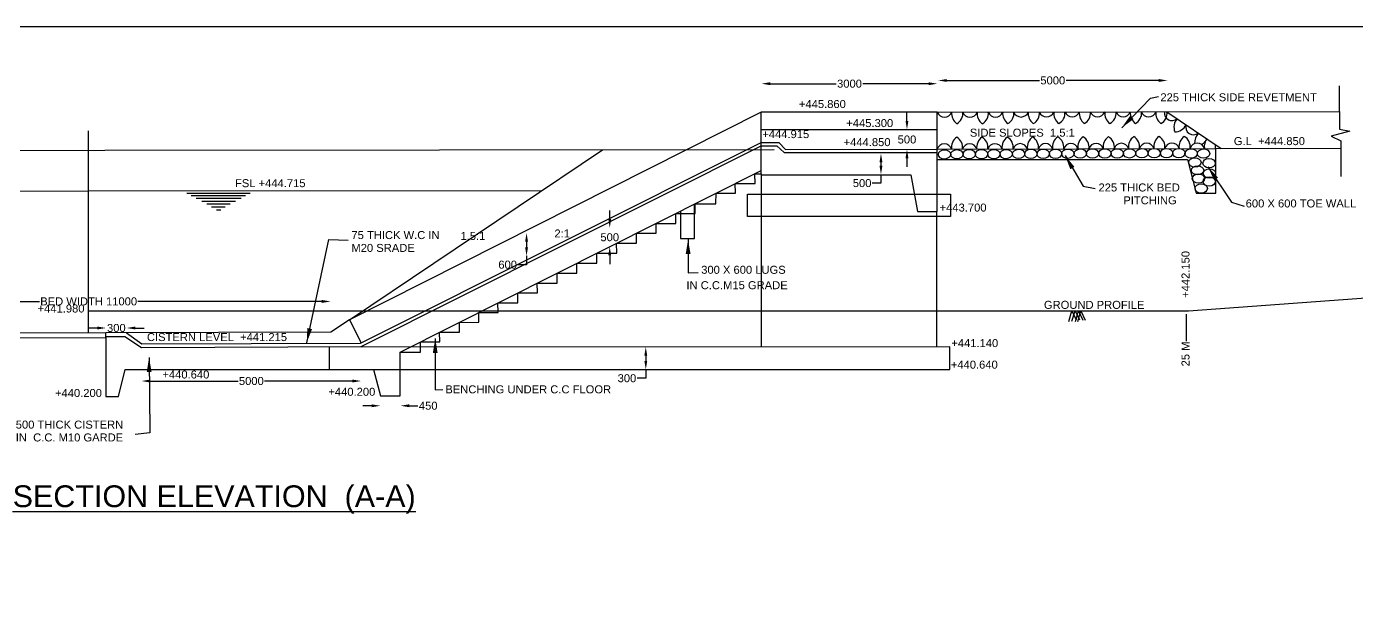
# Model space of a CAD drawing. Header units: inches. Extents: x 610 to 857, y 19 to 178.
# Drawn here: x 656.8 to 748.2, y 138.7 to 177.9 of the extents above; entities that cross this region are included whole.
import ezdxf

# ---------------------------------------------------------------- set-up
doc = ezdxf.new("R2010")
doc.units = ezdxf.units.IN
doc.header["$MEASUREMENT"] = 0
doc.styles.get("Standard").update_dxf_attribs({"font": 'arial.ttf', "height": 0.55})
doc.dimstyles.get("Standard").update_dxf_attribs({"dimtxt": 0.55, "dimasz": 0.6, "dimexe": 0.18, "dimexo": 0.0625, "dimgap": 0.09, "dimtad": 0, "dimtih": 1, "dimtoh": 1, "dimdec": 4, "dimzin": 0, "dimdsep": 46, "dimtxsty": 'Standard', "dimcen": 0.09, "dimse1": 1, "dimse2": 1, "dimadec": 0, "dimazin": 0, "dimtfac": 1, "dimtdec": 4, "dimtofl": 0, "dimtmove": 0, "dimatfit": 3, "dimfxl": 1, "dimtolj": 1, "dimtzin": 0, "dimarcsym": 0})

# ---------------------------------------------------------------- blocks, each defined once
blk = doc.blocks.new('*D1')
at = {"color": 0, "lineweight": -2}
for p, q in [((645.012, 158.954), (657.667, 158.954)), ((677.07, 158.954), (664.415, 158.954))]:
    blk.add_line(p, q, dxfattribs=at)
at = {"color": 0}
for points in [[(645.012, 159.054), (645.012, 158.854), (644.412, 158.954)], [(677.07, 159.054), (677.07, 158.854), (677.67, 158.954)]]:
    blk.add_solid(points, dxfattribs=at)
at = {"layer": 'Defpoints', "color": 0}
for p in [(677.67, 158.954), (644.412, 156.718), (677.67, 156.828)]:
    blk.add_point(p, dxfattribs=at)
at = {"color": 0, "insert": (661.041, 158.954), "char_height": 0.55, "attachment_point": 5}
blk.add_mtext('\\A1;BED WIDTH 11000', dxfattribs=at)
blk = doc.blocks.new('*D2')
at = {"color": 0, "lineweight": -2}
for p, q in [((665.272, 153.477), (671.314, 153.477)), ((679.176, 153.477), (673.134, 153.477))]:
    blk.add_line(p, q, dxfattribs=at)
at = {"color": 0}
for points in [[(665.272, 153.577), (665.272, 153.377), (664.672, 153.477)], [(679.176, 153.577), (679.176, 153.377), (679.776, 153.477)]]:
    blk.add_solid(points, dxfattribs=at)
at = {"layer": 'Defpoints', "color": 0}
for p in [(664.672, 155.805), (679.776, 155.819), (679.776, 153.477)]:
    blk.add_point(p, dxfattribs=at)
at = {"color": 0, "insert": (672.224, 153.477), "char_height": 0.55, "attachment_point": 5}
blk.add_mtext('\\A1;5000', dxfattribs=at)
blk = doc.blocks.new('*D3')
at = {"color": 0, "lineweight": -2}
for p, q in [((661.636, 157.126), (661.036, 157.126)), ((664.25, 157.126), (664.85, 157.126))]:
    blk.add_line(p, q, dxfattribs=at)
at = {"color": 0}
for points in [[(661.636, 157.226), (661.636, 157.026), (662.236, 157.126)], [(664.25, 157.226), (664.25, 157.026), (663.65, 157.126)]]:
    blk.add_solid(points, dxfattribs=at)
at = {"layer": 'Defpoints', "color": 0}
for p in [(662.236, 156.799), (663.65, 157.126), (663.65, 156.792)]:
    blk.add_point(p, dxfattribs=at)
at = {"color": 0, "insert": (662.943, 157.126), "char_height": 0.55, "attachment_point": 5}
blk.add_mtext('\\A1;300', dxfattribs=at)
blk = doc.blocks.new('*D4')
at = {"color": 0, "lineweight": -2}
for p, q in [((680.499, 151.776), (679.899, 151.776)), ((683.076, 151.776), (683.676, 151.776))]:
    blk.add_line(p, q, dxfattribs=at)
at = {"color": 0}
for points in [[(680.499, 151.876), (680.499, 151.676), (681.099, 151.776)], [(683.076, 151.876), (683.076, 151.676), (682.476, 151.776)]]:
    blk.add_solid(points, dxfattribs=at)
at = {"layer": 'Defpoints', "color": 0}
for p in [(681.099, 152.46), (682.476, 152.468), (682.476, 151.776)]:
    blk.add_point(p, dxfattribs=at)
at = {"color": 0, "insert": (684.384, 151.776), "char_height": 0.55, "attachment_point": 5}
blk.add_mtext('\\A1;450', dxfattribs=at)
blk = doc.blocks.new('*D6')
at = {"color": 0, "lineweight": -2}
for p, q in [((691.143, 163.065), (691.143, 162.681)), ((691.143, 162.081), (691.143, 161.481)), ((691.143, 161.481), (690.543, 161.481))]:
    blk.add_line(p, q, dxfattribs=at)
at = {"color": 0}
for points in [[(691.043, 163.065), (691.243, 163.065), (691.143, 163.665)], [(691.043, 162.681), (691.243, 162.681), (691.143, 162.081)]]:
    blk.add_solid(points, dxfattribs=at)
at = {"layer": 'Defpoints', "color": 0}
for p in [(690.823, 163.665), (691.143, 162.081), (691.594, 162.081)]:
    blk.add_point(p, dxfattribs=at)
at = {"color": 0, "insert": (689.844, 161.481), "char_height": 0.55, "attachment_point": 5}
blk.add_mtext('\\A1;600', dxfattribs=at)
blk = doc.blocks.new('*D7')
at = {"color": 0, "lineweight": -2}
for p, q in [((696.862, 164.619), (696.862, 165.219)), ((696.862, 162.117), (696.862, 161.517))]:
    blk.add_line(p, q, dxfattribs=at)
at = {"color": 0}
for points in [[(696.762, 164.619), (696.962, 164.619), (696.862, 164.019)], [(696.762, 162.117), (696.962, 162.117), (696.862, 162.717)]]:
    blk.add_solid(points, dxfattribs=at)
at = {"layer": 'Defpoints', "color": 0}
for p in [(696.192, 164.019), (696.791, 162.717), (696.862, 162.717)]:
    blk.add_point(p, dxfattribs=at)
at = {"color": 0, "insert": (696.862, 163.368), "char_height": 0.55, "attachment_point": 5}
blk.add_mtext('\\A1;500', dxfattribs=at)
blk = doc.blocks.new('*D8')
at = {"color": 0, "lineweight": -2}
for p, q in [((715.508, 168.529), (715.508, 168.293)), ((715.508, 167.693), (715.508, 167.093)), ((715.508, 167.093), (714.908, 167.093))]:
    blk.add_line(p, q, dxfattribs=at)
at = {"color": 0}
for points in [[(715.408, 168.529), (715.608, 168.529), (715.508, 169.129)], [(715.408, 168.293), (715.608, 168.293), (715.508, 167.693)]]:
    blk.add_solid(points, dxfattribs=at)
at = {"layer": 'Defpoints', "color": 0}
for p in [(715.508, 169.129), (715.508, 167.693), (715.508, 167.693)]:
    blk.add_point(p, dxfattribs=at)
at = {"color": 0, "insert": (714.212, 167.093), "char_height": 0.55, "attachment_point": 5}
blk.add_mtext('\\A1;500', dxfattribs=at)
blk = doc.blocks.new('*D9')
at = {"color": 0, "lineweight": -2}
for p, q in [((707.902, 173.935), (712.434, 173.935)), ((718.786, 173.935), (714.254, 173.935))]:
    blk.add_line(p, q, dxfattribs=at)
at = {"color": 0}
for points in [[(707.902, 174.035), (707.902, 173.835), (707.302, 173.935)], [(718.786, 174.035), (718.786, 173.835), (719.386, 173.935)]]:
    blk.add_solid(points, dxfattribs=at)
at = {"layer": 'Defpoints', "color": 0}
for p in [(719.386, 173.935), (707.302, 171.977), (719.386, 172.003)]:
    blk.add_point(p, dxfattribs=at)
at = {"color": 0, "insert": (713.344, 173.935), "char_height": 0.55, "attachment_point": 5}
blk.add_mtext('\\A1;3000', dxfattribs=at)
blk = doc.blocks.new('*D10')
at = {"color": 0, "lineweight": -2}
for p, q in [((720.035, 174.158), (726.409, 174.158)), ((734.603, 174.158), (728.23, 174.158))]:
    blk.add_line(p, q, dxfattribs=at)
at = {"color": 0}
for points in [[(720.035, 174.258), (720.035, 174.058), (719.435, 174.158)], [(734.603, 174.258), (734.603, 174.058), (735.203, 174.158)]]:
    blk.add_solid(points, dxfattribs=at)
at = {"layer": 'Defpoints', "color": 0}
for p in [(735.203, 174.158), (719.435, 172.003), (735.203, 172.028)]:
    blk.add_point(p, dxfattribs=at)
at = {"color": 0, "insert": (727.319, 174.158), "char_height": 0.55, "attachment_point": 5}
blk.add_mtext('\\A1;5000', dxfattribs=at)
blk = doc.blocks.new('*D11')
at = {"color": 0, "lineweight": -2}
for p, q in [((717.295, 171.379), (717.295, 171.979)), ((717.295, 168.809), (717.295, 168.209))]:
    blk.add_line(p, q, dxfattribs=at)
at = {"color": 0}
for points in [[(717.195, 171.379), (717.395, 171.379), (717.295, 170.779)], [(717.195, 168.809), (717.395, 168.809), (717.295, 169.409)]]:
    blk.add_solid(points, dxfattribs=at)
at = {"layer": 'Defpoints', "color": 0}
for p in [(717.258, 170.779), (717.235, 169.409), (717.295, 169.409)]:
    blk.add_point(p, dxfattribs=at)
at = {"color": 0, "insert": (717.295, 170.094), "char_height": 0.55, "attachment_point": 5}
blk.add_mtext('\\A1;500', dxfattribs=at)
blk = doc.blocks.new('*D69')
at = {"color": 0, "lineweight": -2}
for p, q in [((699.341, 155.223), (699.341, 154.867)), ((699.341, 153.667), (698.741, 153.667)), ((699.341, 154.267), (699.341, 153.667))]:
    blk.add_line(p, q, dxfattribs=at)
at = {"color": 0}
for points in [[(699.241, 155.223), (699.441, 155.223), (699.341, 155.823)], [(699.241, 154.867), (699.441, 154.867), (699.341, 154.267)]]:
    blk.add_solid(points, dxfattribs=at)
at = {"layer": 'Defpoints', "color": 0}
for p in [(699.341, 155.823), (699.341, 154.267), (699.341, 154.267)]:
    blk.add_point(p, dxfattribs=at)
at = {"color": 0, "insert": (698.045, 153.667), "char_height": 0.55, "attachment_point": 5}
blk.add_mtext('\\A1;300', dxfattribs=at)

msp = doc.modelspace()

# ---------------------------------------------------------------- linework, layer by layer
for points in [[(610.35436, 177.86578), (856.25435, 177.86578), (856.25435, 19.58924), (610.35436, 19.58924)], [(706.33432, 166.33799), (720.28481, 166.34036), (720.28507, 164.80525), (706.33458, 164.80288)]]:
    msp.add_lwpolyline(points, close=True)
for points in [[(719.37662, 171.97771), (747.03685, 172.02111), (747.03655, 173.77995)], [(662.22623, 156.46788), (662.22692, 152.4181), (663.09273, 152.41824), (663.54973, 154.26395), (680.63255, 154.26685), (681.09533, 152.45019), (682.45327, 152.45042), (682.45276, 155.46264), (707.26544, 167.95515), (707.26476, 171.96663), (678.96567, 157.68998), (677.68687, 156.83168), (662.22618, 156.80027), (644.42105, 156.73001), (625.6049, 169.32412)], [(708.84891, 169.19427), (719.3771, 169.19606), (719.37662, 171.97771), (707.26476, 171.96663)], [(735.16853, 171.99861), (738.8906, 169.48757)], [(747.03685, 172.02111), (747.03706, 170.80446), (747.74173, 170.66379), (746.45843, 170.3276), (747.11332, 170.01219), (747.11374, 167.55685)], [(661.03862, 156.79558), (661.03627, 170.6865)], [(707.26496, 170.7821), (719.37683, 170.78415)], [(616.10591, 169.31535), (708.15544, 169.40031)], [(662.22622, 156.54378), (663.51727, 156.544), (664.66464, 155.79359), (679.77287, 155.84365), (707.26515, 169.652), (708.36011, 169.65219), (708.84891, 169.19427)], [(663.63522, 156.80313), (664.70459, 156.04503), (679.73125, 156.08369), (707.26511, 169.89565), (708.49347, 169.89586), (708.94681, 169.41911), (719.37706, 169.42088)], [(678.96567, 157.68998), (696.36152, 169.38943)], [(707.26549, 167.66139), (717.55296, 167.66314), (718.00939, 165.13267), (719.3815, 165.1329), (719.3771, 169.19606)], [(719.37706, 169.42088), (738.49922, 169.48744)], [(719.37762, 168.71528), (736.57167, 168.7182), (737.17131, 166.39784), (738.5201, 166.39807), (738.51958, 169.48751), (747.11341, 169.48897)], [(625.50298, 169.01511), (644.30546, 156.43628), (662.22623, 156.46788), (662.22618, 156.80027)], [(682.45276, 155.46264), (683.85006, 155.46288), (683.85711, 156.16969), (685.17326, 156.16992), (685.16693, 156.82915), (686.53884, 156.82938), (686.53213, 157.51649), (687.87153, 157.51672), (687.8741, 158.19214), (689.18126, 158.19236), (689.17764, 158.84843), (690.55402, 158.84867), (690.55264, 159.54071), (691.89082, 159.54094), (691.8814, 160.2097), (693.24879, 160.20993), (693.2517, 160.89961), (694.60042, 160.89984), (694.5995, 161.57819), (695.98623, 161.57843), (695.98579, 162.27615), (697.34904, 162.27638), (697.33533, 162.95561), (698.70312, 162.95584), (698.69918, 163.64227), (700.05101, 163.6425), (700.04746, 164.32109), (701.4161, 164.32132), (701.39698, 165.00054), (702.74396, 165.00077), (702.73661, 165.67501), (704.16576, 165.67525), (704.16963, 166.39649), (705.50119, 166.39672), (705.49353, 167.06304), (706.86998, 167.06327), (706.83186, 167.73685), (707.26547, 167.73692), (707.26544, 167.95515)], [(707.26547, 167.73692), (707.26571, 166.34289)], [(629.74991, 166.54976), (692.17852, 166.57618)], [(667.78882, 166.40633), (672.15046, 166.40707)], [(668.07955, 166.24221), (671.81744, 166.24284)], [(668.44005, 166.06215), (671.5197, 166.06267)], [(668.82797, 165.86252), (671.13967, 165.86291)], [(669.15713, 165.65897), (670.77924, 165.65924)], [(701.7316, 165.16901), (701.7316, 163.29307), (702.69443, 163.29307), (702.69003, 165.65155)], [(707.26571, 166.34289), (707.26766, 155.82433)], [(669.49021, 165.46324), (670.42272, 165.4634)], [(669.82328, 165.2636), (670.13673, 165.26366)], [(719.35775, 155.82657), (719.35617, 165.1329)], [(661.03837, 158.30877), (736.65002, 158.30877), (812.00301, 163.8316)], [(728.41409, 157.58019), (728.63448, 158.30877), (728.93446, 157.67809)], [(728.62836, 157.58631), (728.84875, 158.31489), (729.14873, 157.68421)], [(728.87324, 157.57408), (729.09363, 158.30265), (729.39361, 157.67197)], [(729.03241, 157.56796), (729.2528, 158.29653), (729.55278, 157.66585)], [(678.96567, 157.68998), (679.76336, 156.0998)], [(736.48806, 158.07741), (736.48806, 156.22757)], [(677.57889, 155.83638), (677.57916, 154.26634), (680.63255, 154.26685), (720.25115, 154.26685), (720.25115, 155.82673), (679.77565, 155.81925)]]:
    msp.add_lwpolyline(points)
for centre, radius, start, end in [((719.87053, 172.16261), 0.52738, 200.523427, 339.6563581), ((721.27719, 171.90098), 0.91552, 175.0952391, 231.9173923), ((720.34947, 171.88001), 0.78823, 297.4233994, 7.3215572), ((721.62519, 172.16536), 0.52738, 200.523427, 339.6563581), ((723.03185, 171.90374), 0.91552, 175.0952391, 231.9173923), ((722.10412, 171.88277), 0.78823, 297.4233994, 7.3215572), ((723.37985, 172.16811), 0.52738, 200.523427, 339.6563581), ((724.7865, 171.90649), 0.91552, 175.0952391, 231.9173923), ((723.85878, 171.88552), 0.78823, 297.4233994, 7.3215572), ((725.1345, 172.17086), 0.52738, 200.523427, 339.6563581), ((726.54116, 171.90924), 0.91552, 175.0952391, 231.9173923), ((725.61344, 171.88827), 0.78823, 297.4233994, 7.3215572), ((726.88916, 172.17362), 0.52738, 200.523427, 339.6563581), ((728.29582, 171.912), 0.91552, 175.0952391, 231.9173923), ((727.3681, 171.89102), 0.78823, 297.4233994, 7.3215572), ((728.64382, 172.17637), 0.52738, 200.523427, 339.6563581), ((730.05047, 171.91475), 0.91552, 175.0952391, 231.9173923), ((729.12275, 171.89378), 0.78823, 297.4233994, 7.3215572), ((730.39847, 172.17912), 0.52738, 200.523427, 339.6563581), ((731.80513, 171.9175), 0.91552, 175.0952391, 231.9173923), ((730.87741, 171.89653), 0.78823, 297.4233994, 7.3215572), ((732.15313, 172.18188), 0.52738, 200.523427, 339.6563581), ((733.55979, 171.92025), 0.91552, 175.0952391, 231.9173923), ((732.63207, 171.89928), 0.78823, 297.4233994, 7.3215572), ((733.90779, 172.18463), 0.52738, 200.523427, 339.6563581), ((735.31444, 171.92301), 0.91552, 175.0952391, 231.9173923), ((734.38672, 171.90204), 0.78823, 297.4233994, 7.3215572), ((735.51686, 171.91539), 0.5198, 170.3825346, 311.9882496), ((736.5607, 170.93953), 0.91219, 139.7403783, 200.4155728), ((735.71718, 171.45342), 0.83217, 269.2169057, 336.0380195), ((736.99568, 170.96275), 0.54008, 163.5765476, 308.4134504), ((721.2215, 169.54422), 0.87407, 125.5599748, 187.8866567), ((720.28783, 169.53689), 0.83488, 352.4319952, 59.3710178), ((722.95988, 169.55028), 0.87407, 125.5599748, 187.8866567), ((722.02621, 169.54294), 0.83488, 352.4319952, 59.3710178), ((724.69826, 169.55633), 0.87407, 125.5599748, 187.8866567), ((723.76459, 169.54899), 0.83488, 352.4319952, 59.3710178), ((726.43664, 169.56238), 0.87407, 125.5599748, 187.8866567), ((725.50297, 169.55504), 0.83488, 352.4319952, 59.3710178), ((728.17501, 169.56843), 0.87407, 125.5599748, 187.8866567), ((727.24134, 169.56109), 0.83488, 352.4319952, 59.3710178), ((729.91339, 169.57448), 0.87407, 125.5599748, 187.8866567), ((728.97972, 169.56714), 0.83488, 352.4319952, 59.3710178), ((731.65177, 169.58053), 0.87407, 125.5599748, 187.8866567), ((730.7181, 169.57319), 0.83488, 352.4319952, 59.3710178), ((733.39015, 169.58658), 0.87407, 125.5599748, 187.8866567), ((732.45648, 169.57924), 0.83488, 352.4319952, 59.3710178), ((735.12853, 169.59263), 0.87407, 125.5599748, 187.8866567), ((734.19486, 169.58529), 0.83488, 352.4319952, 59.3710178), ((736.8669, 169.59868), 0.87407, 125.5599748, 187.8866567), ((735.93323, 169.59135), 0.83488, 352.4319952, 59.3710178), ((738.13434, 169.82073), 1.07781, 138.1686233, 180.3681801), ((738.60528, 169.60473), 0.87407, 141.8980373, 187.8866567), ((719.86686, 169.2829), 0.50887, 16.131548, 164.2672948), ((721.60524, 169.28895), 0.50887, 16.131548, 164.2672948), ((723.34362, 169.29501), 0.50887, 16.131548, 164.2672948), ((725.082, 169.30106), 0.50887, 16.131548, 164.2672948), ((726.82038, 169.30711), 0.50887, 16.131548, 164.2672948), ((728.55875, 169.31316), 0.50887, 16.131548, 164.2672948), ((730.29713, 169.31921), 0.50887, 16.131548, 164.2672948), ((732.03551, 169.32526), 0.50887, 16.131548, 164.2672948), ((733.77389, 169.33131), 0.50887, 16.131548, 164.2672948), ((735.51227, 169.33736), 0.50887, 16.131548, 164.2672948), ((737.25064, 169.34341), 0.50887, 16.131548, 164.2672948), ((737.05314, 170.73792), 1.08469, 296.3384809, 313.8723461), ((737.67161, 169.5974), 0.83488, 352.4319952, 11.0290304)]:
    msp.add_arc(centre, radius, start, end)
for centre in [(719.87691, 169.07197), (720.72474, 169.07672), (721.57258, 169.08146), (722.42041, 169.0862), (723.26824, 169.09094), (724.11608, 169.09569), (724.96391, 169.10043), (725.81174, 169.10517), (726.65958, 169.10992), (727.50741, 169.11466), (728.35524, 169.1194), (729.20308, 169.12414), (730.05091, 169.12889), (730.89874, 169.13363), (731.74658, 169.13837), (732.59441, 169.14311), (733.44224, 169.14786), (734.29008, 169.1526), (735.13791, 169.15734), (735.98574, 169.16209), (736.83092, 169.13354), (737.68547, 169.12367), (737.09194, 168.51743), (737.27283, 167.97485), (738.05995, 168.46077), (737.32891, 167.4105), (738.07664, 167.20787), (738.08863, 167.76125), (737.5269, 166.7313)]:
    msp.add_ellipse(centre, major_axis=(0.42392, 0.00237), ratio=0.7559647)

# ---------------------------------------------------------------- texts
for s, height, p in [('+445.860', 0.55, (709.86895, 172.26218)), ('225 THICK SIDE REVETMENT', 0.55, (734.71588, 172.72606)), ('+445.300', 0.55, (713.12331, 170.95141)), ('+444.915', 0.55, (707.34945, 170.19117)), ('+444.850', 0.55, (712.93959, 169.64064)), ('SIDE SLOPES  1.5:1', 0.55, (721.61779, 170.28993)), ('G.L  +444.850', 0.55, (739.76333, 169.7104)), ('FSL +444.715', 0.55, (671.10227, 166.81651)), ('225 THICK BED', 0.55, (730.46129, 166.52005)), ('+443.700', 0.55, (719.53956, 165.13734)), ('        PITCHING', 0.55, (730.46129, 165.63653)), ('600 X 600 TOE WALL', 0.55, (740.57988, 165.42208)), ('75 THICK W.C IN', 0.55, (679.10504, 163.24544)), ('1.5:1', 0.55, (686.60308, 163.18465)), ('2:1', 0.55, (693.05866, 163.35493)), ('M20 SRADE', 0.55, (679.10504, 162.36191)), ('300 X 600 LUGS ', 0.55, (703.14982, 160.85715)), ('IN C.C.M15 GRADE', 0.55, (702.13581, 159.79599)), ('+441.980', 0.55, (657.53108, 158.19213)), ('GROUND PROFILE', 0.55, (726.70922, 158.44435)), ('CISTERN LEVEL  +441.215', 0.55, (665.0482, 156.22679)), ('+441.140', 0.55, (720.3426, 155.81255)), ('+440.640', 0.55, (720.31103, 154.3307)), ('+440.640', 0.55, (666.11129, 153.65259)), ('+440.200', 0.55, (658.72799, 152.38002)), ('+440.200', 0.55, (677.52041, 152.46367)), ('BENCHING UNDER C.C FLOOR', 0.55, (685.56082, 152.63102)), ('   500 THICK CISTERN', 0.55, (655.38944, 150.20515)), ('   IN  C.C. M10 GARDE', 0.55, (655.38944, 149.32162)), ('%%USECTION ELEVATION  (A-A)', 1.5, (655.81557, 144.80141))]:
    msp.add_text(s, height=height).set_placement(p)
for s, p in [('+442.150', (736.71777, 159.1984)), ('25 M', (736.71777, 154.48563))]:
    msp.add_text(s, height=0.55, rotation=90).set_placement(p)

# ---------------------------------------------------------------- dimensions: what is measured, and where the dimension line sits
for base, p1, p2, text, picture, middle in [((719.38579, 173.93475), (707.30206, 171.9772), (719.38579, 172.00315), '3000', '*D9', (713.34393, 173.93475)), ((735.20309, 174.15763), (719.43538, 172.00315), (735.20309, 172.02791), '5000', '*D10', (727.31923, 174.15763)), ((677.67044, 158.95381), (644.41158, 156.71796), (677.67044, 156.82809), 'BED WIDTH 11000', '*D1', (661.04101, 158.95381)), ((663.64979, 157.12648), (662.23557, 156.79881), (663.64979, 156.79153), '300', '*D3', (662.94268, 157.12648)), ((679.77565, 153.47725), (664.6725, 155.80506), (679.77565, 155.81925), '5000', '*D2', (672.22407, 153.47725)), ((682.47588, 151.77607), (681.09894, 152.45974), (682.47588, 152.46779), '450', '*D4', (684.3836, 151.77607))]:
    dim = msp.add_linear_dim(base=base, p1=p1, p2=p2, text=text, dimstyle='Standard')
    dim.commit()
    dim.dimension.update_dxf_attribs({"geometry": picture, "text_midpoint": middle})
for base, p1, p2, text, picture, middle in [((717.29497, 169.40939), (717.25751, 170.77896), (717.23503, 169.40939), '500', '*D11', (717.29497, 170.09418)), ((715.50821, 167.693), (715.50821, 169.12932), (715.50821, 167.693), '500', '*D8', (714.21156, 167.093)), ((696.86187, 162.71672), (696.19245, 164.01886), (696.79141, 162.71672), '500', '*D7', (696.86187, 163.36779)), ((691.14253, 162.08111), (690.82323, 163.66479), (691.59395, 162.08111), '600', '*D6', (689.84438, 161.48111)), ((699.3412, 154.26685), (699.3412, 155.82287), (699.3412, 154.26685), '300', '*D69', (698.04474, 153.66685))]:
    dim = msp.add_linear_dim(base=base, p1=p1, p2=p2, angle=90, text=text, dimstyle='Standard')
    dim.commit()
    dim.dimension.update_dxf_attribs({"geometry": picture, "text_midpoint": middle})

# ---------------------------------------------------------------- leaders
for points in [[(732.05633, 170.90349), (734.04206, 172.93166), (734.57874, 173.04781)], [(728.162, 168.99435), (729.40139, 166.87389), (730.24036, 166.71517)], [(737.98882, 168.21318), (739.6111, 165.78954), (740.48573, 165.50772)], [(676.02902, 156.10996), (677.54323, 163.22282), (678.87328, 163.1615)], [(702.24814, 163.21853), (702.25687, 160.92276), (702.93463, 160.9484)], [(684.8693, 156.40345), (684.85861, 152.87608), (685.39475, 152.8868)], [(665.19179, 155.10314), (665.23832, 149.92118), (664.23798, 149.80499)]]:
    msp.add_leader(points, dimstyle='Standard', override={"dimasz": 1, "dimgap": 0.09, "dimtad": 0})

doc.saveas('drawing.dxf')
